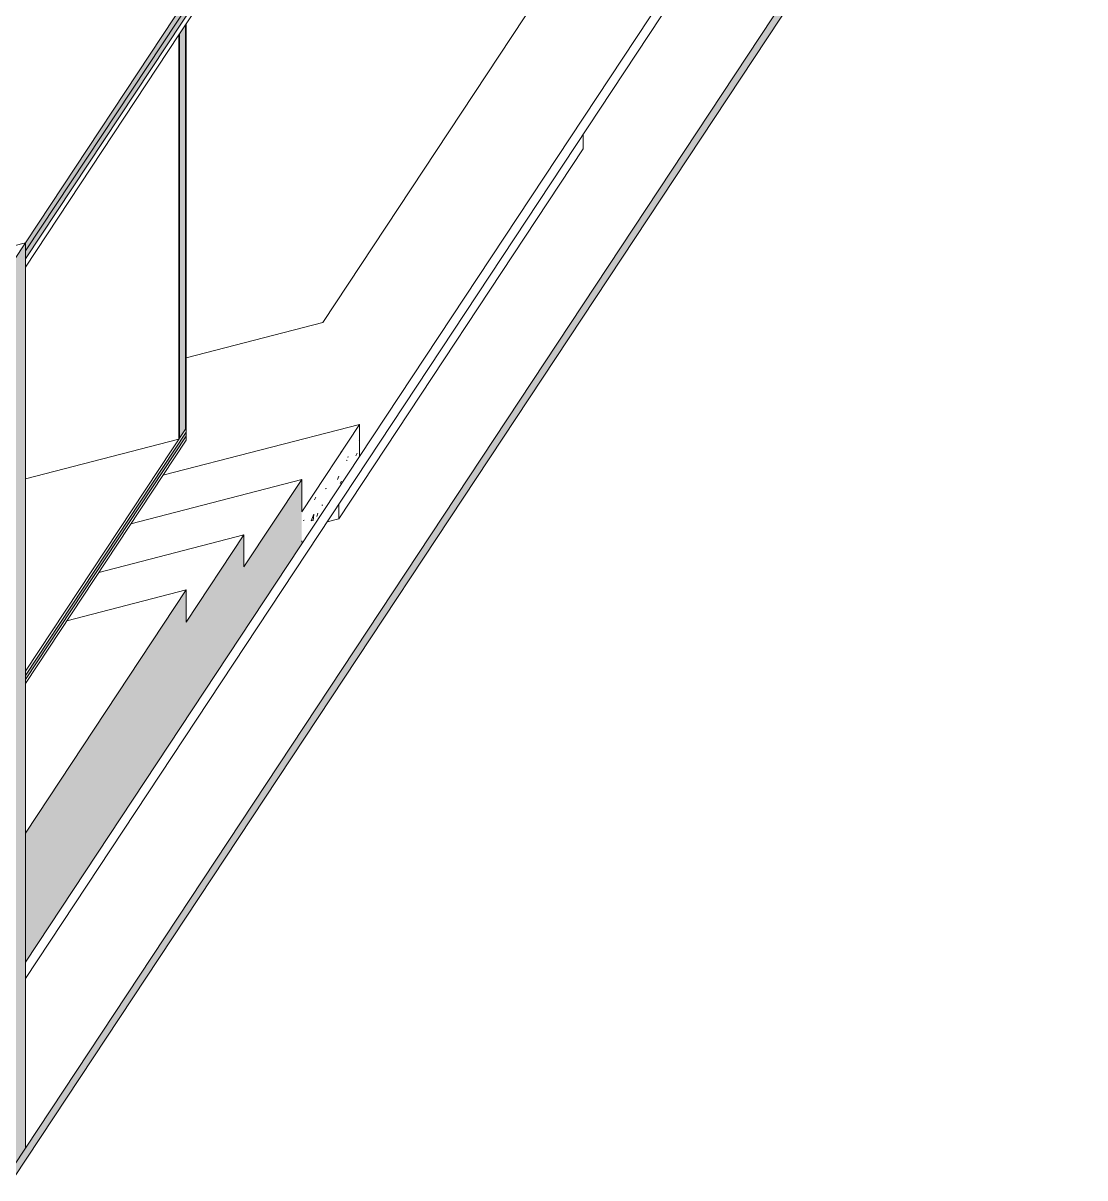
# Model space of a CAD drawing. Header units: millimetres. Extents: x -40531 to 31993, y -28732 to 45416.
# Drawn here: x 14074 to 24181, y -3615 to 7371 of the extents above; entities that cross this region are included whole.
import ezdxf

# ---------------------------------------------------------------- set-up
doc = ezdxf.new("R2010")
doc.units = ezdxf.units.MM
for name, color, linetype, lineweight in [('A-FLOR', 192, 'Continuous', 9), ('A-FLOR-FNSH', 192, 'Continuous', 35), ('A-FLOR-MCUT', 51, 'Continuous', 9), ('A-FLOR-PATT', 8, 'Continuous', 35), ('A-WALL', 113, 'Continuous', 9), ('A-WALL-FNSH', 113, 'Continuous', 25), ('A-WALL-PATT', 111, 'Continuous', 25), ('I-WALL', 2, 'Continuous', 9), ('S-FNDN', 32, 'Continuous', 9)]:
    doc.layers.add(name, color=color, linetype=linetype, lineweight=lineweight)
pattern_1 = [(75.506, (-661.76, 9741.72), (283.5773, 380.0409), [76.155, -837.708]), (53.271, (-661.76, 9741.72), (-54.8608, 504.7374), [39.515, -434.665]), (96.203, (-638.13, 9773.4), (228.7163, 884.7802), [42.309, -465.401]), (74.364, (-661.76, 9898), (421.9428, 509.1072), [114.251, -1256.761]), (93.697, (-626.6, 9940.4), (369.534, 1320.272), [67.738, -745.123]), (50.348, (-661.76, 9898), (369.53, 1320.272), [55.103, -606.128]), (66.241, (-622.23, 9918.75), (235.9943, 42.4815), [68.711, -755.816]), (10.205, (-622.2, 9918.75), (96.194, 712.165), [19.982, -219.805]), (82.307, (-602.56, 9922.29), (332.1937, 754.646), [59.886, -658.747]), (71.733, (-661.76, 9741.72), (4.80778, 267.38772), [33.023, -619.427, 33.023, -637.439, -662.957]), (71.733, (-661.76, 9741.72), (4.80778, 267.38772), [-1322.912, 33.023, -629.934]), (60.58, (-661.76, 9741.72), (104.00794, 465.5531), [26.334, -278.499, 26.334, -481.986, -201.492]), (60.58, (-661.76, 9741.72), (104.00794, 465.5531), [-813.152, 26.334, -175.159]), (14.252, (-749.93, 9608.32), (211.0522, 301.7154), [11.353, -74.655, 11.353, -256.993, -356.074]), (14.252, (-749.93, 9608.32), (211.0522, 301.7154), [-354.354, 11.353, -344.721]), (343.411, (-789.46, 9548.5), (230.567, 427.09), [10.037, -88.812, 10.037, -147.513, -223.551]), (343.411, (-789.46, 9548.5), (230.567, 427.09), [-256.399, 10.037, -213.514])]
pattern_2 = [(56.539, (-661.76, 9741.72), (316.28975, 634.84372), [23.663, -406.57, 23.663, -2701.146]), (56.539, (-661.76, 9741.72), (316.28975, 634.84372), [-453.896, -406.57, 23.663, -836.803, -1434.11]), (56.539, (-661.76, 9741.72), (316.28975, 634.84372), [-1720.932, 23.663, -406.57, 23.663, -980.214]), (56.539, (-661.76, 9741.72), (316.28975, 634.84372), [-2174.828, -263.159, 23.663, -693.392]), (117.634, (-543.15, 9999.32), (-226.6229, 120.31486), [14.065, -241.654, -1619.554]), (117.634, (-543.15, 9999.32), (-226.6229, 120.31486), [-255.719, 14.065, -241.654, -1363.835]), (117.634, (-543.15, 9999.32), (-226.6229, 120.31486), [-511.438, 14.065, -497.373, -852.397]), (117.634, (-543.15, 9999.32), (-226.6229, 120.31486), [-1022.876, 14.065, -241.654, -596.678]), (117.634, (-543.15, 9999.32), (-226.6229, 120.31486), [-1278.595, 14.065, -156.415, -426.198]), (117.634, (-543.15, 9999.32), (-226.6229, 120.31486), [-1449.074, 14.065, -412.134]), (258.548, (-503.62, 10371.69), (-89.66235, -755.15797), [32.855, -564.514, -3783.336]), (258.548, (-503.62, 10371.69), (-89.66235, -755.15797), [-597.369, 32.855, -564.514, -3185.967]), (258.548, (-503.62, 10371.69), (-89.66235, -755.15797), [-1194.738, 32.855, -1161.882, -1991.23]), (258.548, (-503.62, 10371.69), (-89.66235, -755.15797), [-2389.475, 32.855, -564.514, -1393.861]), (258.548, (-503.62, 10371.69), (-89.66235, -755.15797), [-2986.844, 32.855, -365.391, -995.615]), (258.548, (-503.62, 10371.69), (-89.66235, -755.15797), [-3385.09, 32.855, -962.76])]

msp = doc.modelspace()

# ---------------------------------------------------------------- hatches: boundary and pattern name
at = {"layer": 'A-FLOR-PATT', "lineweight": 9}
h = msp.add_hatch(dxfattribs=at)
h.set_pattern_fill('FP_2', color=256, style=0, pattern_type=2)
h.set_pattern_definition(pattern_2)
h.paths.add_polyline_path([(14097, 5204), (17492, 10340), (17492, 10417), (14097, 5281), (14097, 5254)], flags=0)
h.paths.add_polyline_path([(20612, 15062), (24055, 20270), (24055, 20347), (20612, 15139)], flags=0)
at = {"layer": 'A-FLOR-PATT'}
h = msp.add_hatch(color=256, dxfattribs=at)
h.paths.add_polyline_path([(14097, 5127), (17492, 10264), (17492, 10340), (14097, 5204), (14097, 5143)], flags=0)
h.paths.add_polyline_path([(20612, 14985), (24055, 20193), (24055, 20270), (20612, 15062), (20612, 15001)], flags=0)
at = {"layer": 'A-FLOR-PATT', "lineweight": 9}
h = msp.add_hatch(dxfattribs=at)
h.set_pattern_fill('FP_1', color=256, style=0, pattern_type=2)
h.set_pattern_definition(pattern_1)
h.paths.add_polyline_path([(14097, -1564), (15626, 749), (15626, 1979), (14097, -334)], flags=0)
h.paths.add_polyline_path([(22496, 11144), (24055, 13502), (24055, 14733), (22496, 12375), (22496, 12067)], flags=0)
h = msp.add_hatch(dxfattribs=at)
h.set_pattern_fill('FP_1', color=256, style=0, pattern_type=2)
h.set_pattern_definition(pattern_1)
h.paths.add_polyline_path([(15626, 749), (16176, 1581), (16176, 2504), (15626, 1671), (15626, 1089)], flags=0)
h.paths.add_polyline_path([(21946, 10311), (22496, 11144), (22496, 12067), (21946, 11234), (21946, 10713)], flags=0)
h = msp.add_hatch(dxfattribs=at)
h.set_pattern_fill('FP_1', color=256, style=0, pattern_type=2)
h.set_pattern_definition(pattern_1)
h.paths.add_polyline_path([(13987, -3615), (24181, 11809), (24181, 11924), (13987, -3499)], flags=0)
h = msp.add_hatch(dxfattribs=at)
h.set_pattern_fill('FP_1', color=256, style=0, pattern_type=2)
h.set_pattern_definition(pattern_1)
h.paths.add_polyline_path([(16176, 1581), (16726, 2414), (16726, 3029), (16176, 2197), (16176, 1671)], flags=0)
h.paths.add_polyline_path([(21395, 9479), (21946, 10311), (21946, 10927), (21395, 10094), (21395, 9786)], flags=0)
h = msp.add_hatch(dxfattribs=at)
h.set_pattern_fill('FP_2', color=256, style=0, pattern_type=2)
h.set_pattern_definition(pattern_2)
h.paths.add_polyline_path([(14097, 1166), (15626, 3479), (15626, 3517), (14097, 1205)], flags=0)
h = msp.add_hatch(dxfattribs=at)
h.set_pattern_fill('FP_1', color=256, style=0, pattern_type=2)
h.set_pattern_definition(pattern_1)
h.paths.add_polyline_path([(16726, 2414), (17276, 3247), (17276, 3554), (16726, 2722)], flags=0)
at = {"layer": 'A-FLOR-PATT'}
msp.add_hatch(color=256, dxfattribs=at).paths.add_polyline_path([(14097, 1128), (15626, 3440), (15626, 3479), (14097, 1166)], flags=0)
at = {"layer": 'A-WALL-PATT', "lineweight": 9}
h = msp.add_hatch(dxfattribs=at)
h.set_pattern_fill('FP_2', color=256, style=0, pattern_type=2)
h.set_pattern_definition(pattern_2)
h.paths.add_polyline_path([(15619, 3507), (15626, 3517), (15626, 7363), (15619, 7353), (15619, 4474)], flags=0)
h = msp.add_hatch(dxfattribs=at)
h.set_pattern_fill('FP_2', color=256, style=0, pattern_type=2)
h.set_pattern_definition(pattern_2)
h.paths.add_polyline_path([(15557, 3414), (15564, 3424), (15564, 7269), (15557, 7259), (15557, 4474)], flags=0)
at = {"layer": 'A-WALL-PATT'}
msp.add_hatch(color=256, dxfattribs=at).paths.add_polyline_path([(15564, 3424), (15619, 3507), (15619, 7353), (15564, 7269), (15564, 4474)], flags=0)
at = {"layer": 'A-WALL-PATT', "lineweight": 9}
msp.add_hatch(color=256, dxfattribs=at).paths.add_polyline_path([(13987, -3499), (14097, -3333), (14097, 5281), (13987, 5114), (13987, -3136)], flags=0)

# ---------------------------------------------------------------- linework, layer by layer
at = {"layer": 'A-FLOR'}
for p, q in [((19188, 7945), (16926, 4523)), ((16926, 4523), (15626, 4186))]:
    msp.add_line(p, q, dxfattribs=at)
at = {"layer": 'A-FLOR-FNSH', "color": 1, "lineweight": 18}
for p, q in [((17276, 3247), (24055, 13502)), ((14097, -1718), (24055, 13349)), ((24181, 11924), (14097, -3333)), ((13987, -3615), (24181, 11809)), ((17492, 10417), (14097, 5281)), ((15626, 7363), (17492, 10187)), ((14097, 5050), (15557, 7259)), ((14097, 5281), (14097, 5050)), ((15626, 3402), (15626, 3517)), ((17276, 3554), (16726, 2722)), ((17276, 3247), (17276, 3554)), ((15619, 3507), (14097, 1205)), ((14097, 1089), (15626, 3402)), ((14097, -1564), (17276, 3247)), ((16726, 3029), (16176, 2197)), ((16726, 2722), (16726, 3029)), ((16176, 2504), (15626, 1671)), ((16176, 2197), (16176, 2504)), ((15626, 1979), (14097, -334)), ((15626, 1671), (15626, 1979)), ((14097, -334), (14097, -1564))]:
    msp.add_line(p, q, dxfattribs=at)
at = {"layer": 'A-FLOR-MCUT'}
for p, q in [((17492, 10340), (14097, 5204)), ((17492, 10264), (14097, 5127)), ((15626, 3479), (14097, 1166)), ((15626, 3440), (14097, 1128))]:
    msp.add_line(p, q, dxfattribs=at)
at = {"layer": 'A-WALL'}
for p, q in [((15626, 7363), (15557, 7259)), ((15564, 3424), (15564, 7269)), ((15619, 3507), (15619, 7353)), ((19404, 6313), (19404, 6175)), ((17078, 2656), (19404, 6175)), ((13987, 5252), (14097, 5281)), ((17078, 2793), (17078, 2656)), ((17078, 2656), (16969, 2627)), ((14097, -1718), (14097, -1564))]:
    msp.add_line(p, q, dxfattribs=at)
at = {"layer": 'A-WALL', "color": 1, "lineweight": 18}
for p, q in [((14097, 5281), (13987, 5114)), ((14097, -334), (14097, 5050)), ((14097, -3333), (14097, -1718)), ((13987, -3499), (14097, -3333))]:
    msp.add_line(p, q, dxfattribs=at)
at = {"layer": 'A-WALL-FNSH', "color": 5, "lineweight": 18}
for p, q in [((15626, 3517), (15626, 7363)), ((15557, 7259), (15557, 3414)), ((15619, 3507), (15626, 3517))]:
    msp.add_line(p, q, dxfattribs=at)
at = {"layer": 'I-WALL'}
msp.add_line((14097, 3035), (15557, 3414), dxfattribs=at)
at = {"layer": 'S-FNDN'}
for p, q in [((17276, 3554), (15405, 3069)), ((16726, 3029), (15100, 2607)), ((16176, 2504), (14795, 2146)), ((15626, 1979), (14491, 1685))]:
    msp.add_line(p, q, dxfattribs=at)

doc.saveas('drawing.dxf')
